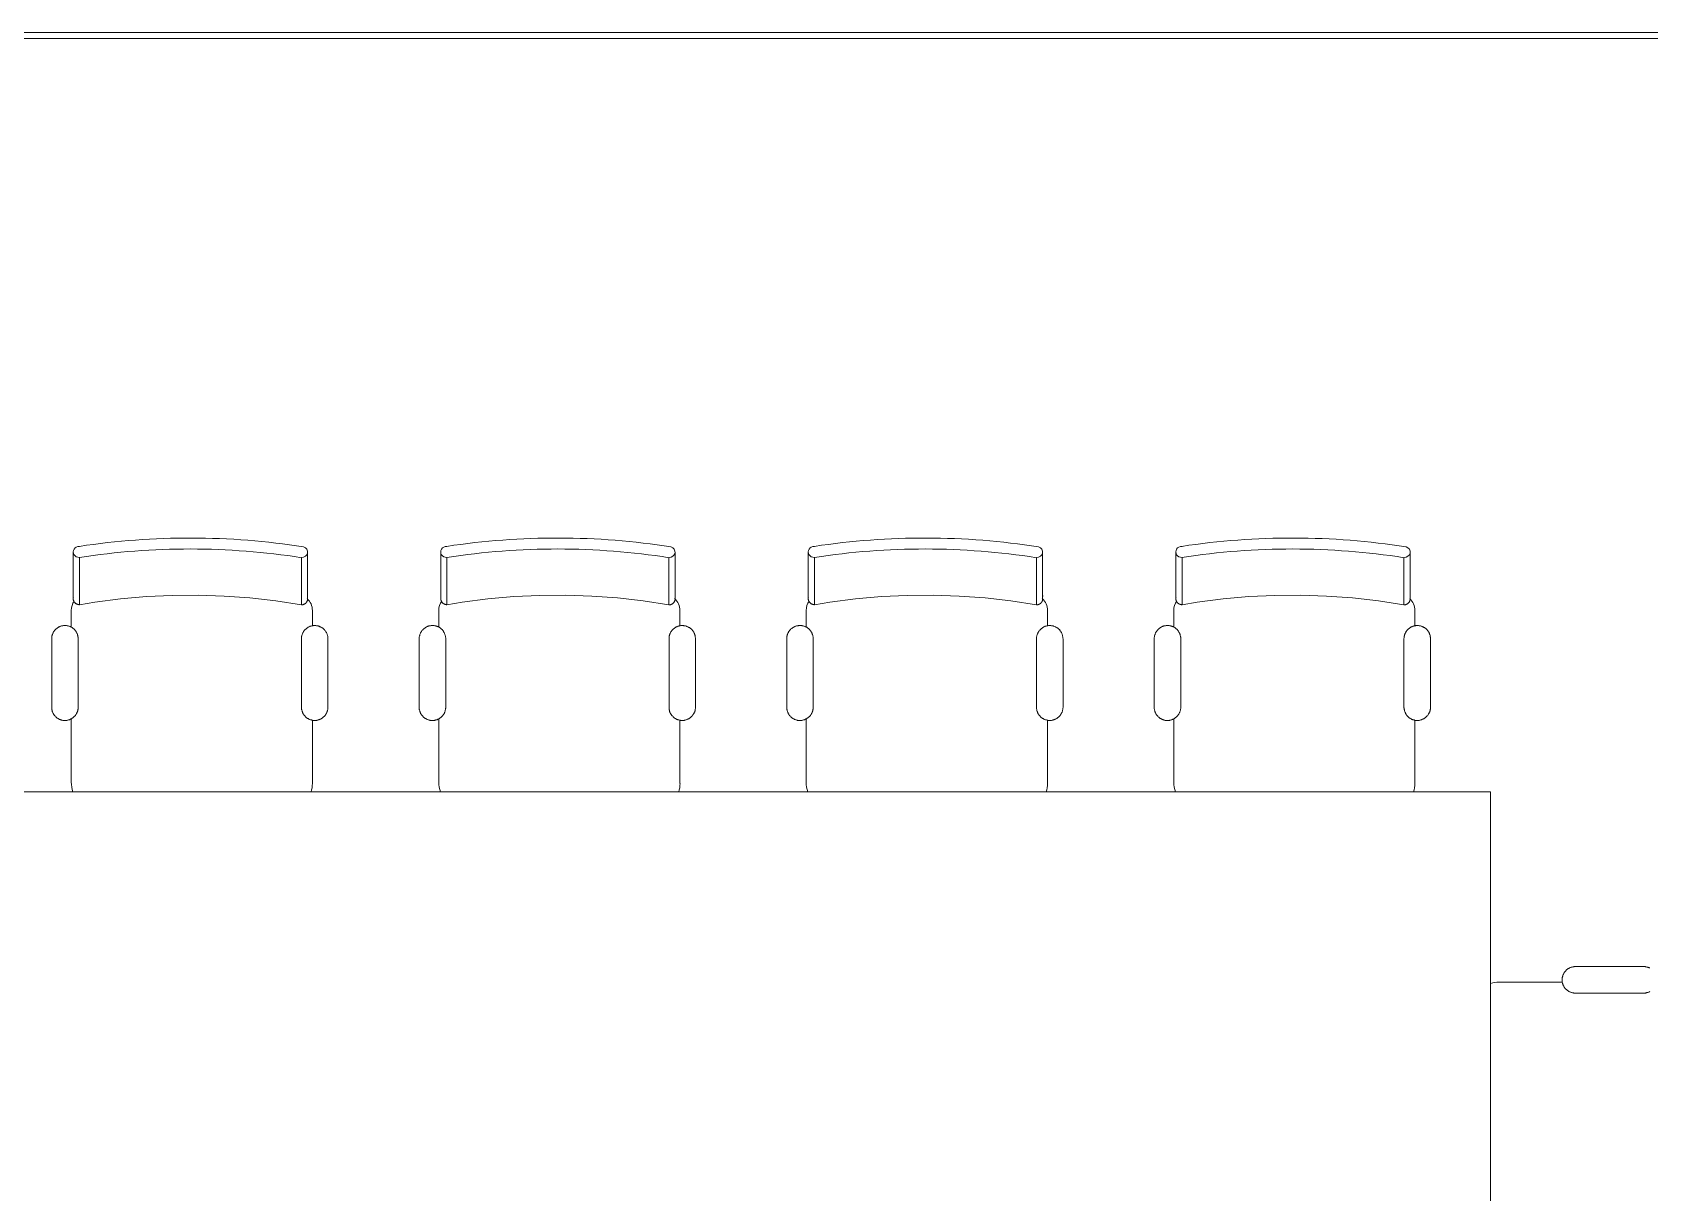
# Model space of a CAD drawing. Header units: inches. Extents: x 1 to 4333, y -575 to 1753.
# Drawn here: x 2158.6 to 2290.9, y 209.4 to 304.4 of the extents above; entities that cross this region are included whole.
import ezdxf

# ---------------------------------------------------------------- set-up
doc = ezdxf.new("R2010")
doc.units = ezdxf.units.IN
doc.header["$MEASUREMENT"] = 0
doc.layers.add('A-GLAZ-CURT', color=52, linetype='Continuous', lineweight=9)
doc.layers.add('I-FURN', color=30, linetype='Continuous', lineweight=9)

# ---------------------------------------------------------------- blocks, each defined once
blk = doc.blocks.new('Conf Table - Rect - Seats 16 - 18 x 4-6 - 3D - Typical-1555111-New Construction - Tel_Data_Elec Plan')
at = {"layer": 'I-FURN'}
for p, q in [((-108, 27), (-108, -27)), ((-108, -27), (-108, 27)), ((-114.93, -10.53), (-120.54, -10.53)), ((-113.87, -11.42), (-108.7, -11.42)), ((-120.54, -12.69), (-114.93, -12.69)), ((-108, -27), (108, -27)), ((108, -27), (-108, -27)), ((-101.81, -27.7), (-101.81, -32.87)), ((-71.73, -27.7), (-71.73, -32.87)), ((-41.64, -27.7), (-41.64, -32.87)), ((-11.56, -27.7), (-11.56, -32.87)), ((-82.07, -32.99), (-82.07, -27.81)), ((-51.98, -32.99), (-51.98, -27.81)), ((-21.9, -32.99), (-21.9, -27.81)), ((8.18, -32.99), (8.18, -27.81)), ((-103.08, -33.93), (-103.08, -39.54)), ((-100.91, -39.54), (-100.91, -33.93)), ((-82.63, -33.93), (-82.63, -39.54)), ((-80.47, -39.54), (-80.47, -33.93)), ((-73, -33.93), (-73, -39.54)), ((-70.83, -39.54), (-70.83, -33.93)), ((-52.55, -33.93), (-52.55, -39.54)), ((-50.38, -39.54), (-50.38, -33.93)), ((-42.91, -33.93), (-42.91, -39.54)), ((-40.75, -39.54), (-40.75, -33.93)), ((-22.47, -33.93), (-22.47, -39.54)), ((-20.3, -39.54), (-20.3, -33.93)), ((-12.83, -33.93), (-12.83, -39.54)), ((-10.67, -39.54), (-10.67, -33.93)), ((7.61, -33.93), (7.61, -39.54)), ((9.78, -39.54), (9.78, -33.93)), ((-101.81, -40.6), (-101.81, -41.86)), ((-82.07, -41.86), (-82.07, -40.49)), ((-71.73, -40.6), (-71.73, -41.86)), ((-51.98, -41.86), (-51.98, -40.49)), ((-41.64, -40.6), (-41.64, -41.86)), ((-21.9, -41.86), (-21.9, -40.49)), ((-11.56, -40.6), (-11.56, -41.86)), ((8.18, -41.86), (8.18, -40.49)), ((-100.91, -42.32), (-100.91, -46.18)), ((-82.74, -46.19), (-82.74, -42.33)), ((-70.83, -42.32), (-70.83, -46.18)), ((-52.65, -46.19), (-52.65, -42.33)), ((-40.74, -42.32), (-40.74, -46.18)), ((-22.57, -46.19), (-22.57, -42.33)), ((-10.66, -42.32), (-10.66, -46.18)), ((7.51, -46.19), (7.51, -42.33))]:
    blk.add_line(p, q, dxfattribs=at)
at = {"layer": 'I-FURN', "flags": 128}
for points in [[(-120.54, -10.53), (-120.58, -10.53), (-120.63, -10.53), (-120.67, -10.53), (-120.71, -10.54), (-120.76, -10.55), (-120.8, -10.56), (-120.84, -10.57), (-120.88, -10.58), (-120.92, -10.6), (-120.96, -10.61), (-121, -10.63), (-121.04, -10.65)], [(-121.02, -12.58), (-120.98, -12.6), (-120.94, -12.61), (-120.9, -12.63), (-120.86, -12.64), (-120.82, -12.65), (-120.78, -12.66), (-120.74, -12.67), (-120.69, -12.68), (-120.65, -12.69), (-120.61, -12.69), (-120.56, -12.69), (-120.54, -12.69)], [(-114.93, -12.69), (-114.89, -12.69), (-114.85, -12.69), (-114.8, -12.68), (-114.76, -12.68), (-114.72, -12.67), (-114.68, -12.66), (-114.63, -12.65), (-114.59, -12.64), (-114.55, -12.62), (-114.51, -12.61), (-114.47, -12.59), (-114.43, -12.57), (-114.4, -12.55), (-114.36, -12.53), (-114.32, -12.5), (-114.29, -12.48), (-114.25, -12.45), (-114.22, -12.42), (-114.19, -12.39), (-114.16, -12.36), (-114.13, -12.33), (-114.1, -12.3), (-114.07, -12.26), (-114.05, -12.23), (-114.02, -12.19), (-114, -12.16), (-113.98, -12.12), (-113.96, -12.08), (-113.94, -12.04), (-113.92, -12), (-113.91, -11.96), (-113.9, -11.92), (-113.89, -11.88), (-113.88, -11.84), (-113.87, -11.79), (-113.86, -11.75), (-113.86, -11.71), (-113.85, -11.66), (-113.85, -11.62), (-113.85, -11.58), (-113.85, -11.53), (-113.86, -11.49), (-113.86, -11.45), (-113.87, -11.41), (-113.88, -11.36), (-113.89, -11.32), (-113.9, -11.28), (-113.92, -11.24), (-113.93, -11.2), (-113.95, -11.16), (-113.97, -11.12), (-113.99, -11.08), (-114.01, -11.04), (-114.03, -11.01), (-114.06, -10.97), (-114.08, -10.94), (-114.11, -10.9), (-114.14, -10.87), (-114.17, -10.84), (-114.2, -10.81), (-114.23, -10.78), (-114.27, -10.76), (-114.3, -10.73), (-114.34, -10.7), (-114.38, -10.68), (-114.41, -10.66), (-114.45, -10.64), (-114.49, -10.62), (-114.53, -10.6), (-114.57, -10.59), (-114.61, -10.58), (-114.65, -10.56), (-114.7, -10.55), (-114.74, -10.54), (-114.78, -10.54), (-114.82, -10.53), (-114.87, -10.53), (-114.91, -10.53), (-114.93, -10.53)], [(-100.91, -33.93), (-100.91, -33.89), (-100.92, -33.85), (-100.92, -33.8), (-100.93, -33.76), (-100.94, -33.72), (-100.95, -33.68), (-100.96, -33.63), (-100.97, -33.59), (-100.98, -33.55), (-101, -33.51), (-101.02, -33.47), (-101.04, -33.43), (-101.06, -33.4), (-101.08, -33.36), (-101.1, -33.32), (-101.13, -33.29), (-101.15, -33.25), (-101.18, -33.22), (-101.21, -33.19), (-101.24, -33.16), (-101.27, -33.13), (-101.31, -33.1), (-101.34, -33.07), (-101.38, -33.05), (-101.41, -33.02), (-101.45, -33), (-101.49, -32.98), (-101.52, -32.96), (-101.56, -32.94), (-101.6, -32.92), (-101.64, -32.91), (-101.69, -32.9), (-101.73, -32.89), (-101.77, -32.88), (-101.81, -32.87), (-101.86, -32.86), (-101.9, -32.86), (-101.94, -32.85), (-101.98, -32.85), (-102.03, -32.85), (-102.07, -32.85), (-102.11, -32.86), (-102.16, -32.86), (-102.2, -32.87), (-102.24, -32.88), (-102.28, -32.89), (-102.33, -32.9), (-102.37, -32.92), (-102.41, -32.93), (-102.45, -32.95), (-102.49, -32.97), (-102.52, -32.99), (-102.56, -33.01), (-102.6, -33.03), (-102.63, -33.06), (-102.67, -33.08), (-102.7, -33.11), (-102.73, -33.14), (-102.76, -33.17), (-102.79, -33.2), (-102.82, -33.23), (-102.85, -33.27), (-102.88, -33.3), (-102.9, -33.34), (-102.92, -33.38), (-102.94, -33.41), (-102.96, -33.45), (-102.98, -33.49), (-103, -33.53), (-103.02, -33.57), (-103.03, -33.61), (-103.04, -33.65), (-103.05, -33.7), (-103.06, -33.74), (-103.07, -33.78), (-103.07, -33.82), (-103.08, -33.87), (-103.08, -33.91), (-103.08, -33.93)], [(-80.47, -33.93), (-80.47, -33.89), (-80.47, -33.85), (-80.47, -33.8), (-80.48, -33.76), (-80.49, -33.72), (-80.5, -33.68), (-80.51, -33.63), (-80.52, -33.59), (-80.54, -33.55), (-80.55, -33.51), (-80.57, -33.47), (-80.59, -33.43), (-80.61, -33.39), (-80.63, -33.36), (-80.66, -33.32), (-80.68, -33.29), (-80.71, -33.25), (-80.74, -33.22), (-80.76, -33.19), (-80.8, -33.16), (-80.83, -33.13), (-80.86, -33.1), (-80.89, -33.07), (-80.93, -33.05), (-80.96, -33.02), (-81, -33), (-81.04, -32.98), (-81.08, -32.96), (-81.12, -32.94), (-81.16, -32.92), (-81.2, -32.91), (-81.24, -32.89), (-81.28, -32.88), (-81.32, -32.87), (-81.37, -32.86), (-81.41, -32.86), (-81.45, -32.85), (-81.5, -32.85), (-81.54, -32.85), (-81.58, -32.85), (-81.63, -32.85), (-81.67, -32.86), (-81.71, -32.86), (-81.75, -32.87), (-81.8, -32.88), (-81.84, -32.89), (-81.88, -32.9), (-81.92, -32.91), (-81.96, -32.93), (-82, -32.95), (-82.04, -32.97), (-82.08, -32.99), (-82.12, -33.01), (-82.15, -33.03), (-82.19, -33.06), (-82.22, -33.08), (-82.26, -33.11), (-82.29, -33.14), (-82.32, -33.17), (-82.35, -33.2), (-82.38, -33.23), (-82.41, -33.27), (-82.43, -33.3), (-82.46, -33.34), (-82.48, -33.37), (-82.5, -33.41), (-82.52, -33.45), (-82.54, -33.49), (-82.56, -33.53), (-82.57, -33.57), (-82.59, -33.61), (-82.6, -33.65), (-82.61, -33.7), (-82.62, -33.74), (-82.62, -33.78), (-82.63, -33.82), (-82.63, -33.87), (-82.63, -33.91), (-82.63, -33.93)], [(-70.83, -33.93), (-70.83, -33.89), (-70.83, -33.85), (-70.84, -33.8), (-70.85, -33.76), (-70.85, -33.72), (-70.86, -33.68), (-70.87, -33.63), (-70.89, -33.59), (-70.9, -33.55), (-70.92, -33.51), (-70.93, -33.47), (-70.95, -33.43), (-70.97, -33.4), (-71, -33.36), (-71.02, -33.32), (-71.05, -33.29), (-71.07, -33.25), (-71.1, -33.22), (-71.13, -33.19), (-71.16, -33.16), (-71.19, -33.13), (-71.22, -33.1), (-71.26, -33.07), (-71.29, -33.05), (-71.33, -33.02), (-71.37, -33), (-71.4, -32.98), (-71.44, -32.96), (-71.48, -32.94), (-71.52, -32.92), (-71.56, -32.91), (-71.6, -32.9), (-71.64, -32.89), (-71.69, -32.88), (-71.73, -32.87), (-71.77, -32.86), (-71.82, -32.86), (-71.86, -32.85), (-71.9, -32.85), (-71.94, -32.85), (-71.99, -32.85), (-72.03, -32.86), (-72.07, -32.86), (-72.12, -32.87), (-72.16, -32.88), (-72.2, -32.89), (-72.24, -32.9), (-72.28, -32.92), (-72.32, -32.93), (-72.36, -32.95), (-72.4, -32.97), (-72.44, -32.99), (-72.48, -33.01), (-72.51, -33.03), (-72.55, -33.06), (-72.58, -33.08), (-72.62, -33.11), (-72.65, -33.14), (-72.68, -33.17), (-72.71, -33.2), (-72.74, -33.23), (-72.77, -33.27), (-72.79, -33.3), (-72.82, -33.34), (-72.84, -33.38), (-72.86, -33.41), (-72.88, -33.45), (-72.9, -33.49), (-72.92, -33.53), (-72.93, -33.57), (-72.95, -33.61), (-72.96, -33.65), (-72.97, -33.7), (-72.98, -33.74), (-72.98, -33.78), (-72.99, -33.82), (-72.99, -33.87), (-73, -33.91), (-73, -33.93)], [(-50.38, -33.93), (-50.38, -33.89), (-50.39, -33.85), (-50.39, -33.8), (-50.4, -33.76), (-50.41, -33.72), (-50.41, -33.68), (-50.43, -33.63), (-50.44, -33.59), (-50.45, -33.55), (-50.47, -33.51), (-50.49, -33.47), (-50.51, -33.43), (-50.53, -33.39), (-50.55, -33.36), (-50.57, -33.32), (-50.6, -33.29), (-50.62, -33.25), (-50.65, -33.22), (-50.68, -33.19), (-50.71, -33.16), (-50.74, -33.13), (-50.78, -33.1), (-50.81, -33.07), (-50.85, -33.05), (-50.88, -33.02), (-50.92, -33), (-50.96, -32.98), (-51, -32.96), (-51.03, -32.94), (-51.08, -32.92), (-51.12, -32.91), (-51.16, -32.89), (-51.2, -32.88), (-51.24, -32.87), (-51.28, -32.86), (-51.33, -32.86), (-51.37, -32.85), (-51.41, -32.85), (-51.46, -32.85), (-51.5, -32.85), (-51.54, -32.85), (-51.59, -32.86), (-51.63, -32.86), (-51.67, -32.87), (-51.71, -32.88), (-51.76, -32.89), (-51.8, -32.9), (-51.84, -32.91), (-51.88, -32.93), (-51.92, -32.95), (-51.96, -32.97), (-52, -32.99), (-52.03, -33.01), (-52.07, -33.03), (-52.11, -33.06), (-52.14, -33.08), (-52.17, -33.11), (-52.21, -33.14), (-52.24, -33.17), (-52.27, -33.2), (-52.3, -33.23), (-52.32, -33.27), (-52.35, -33.3), (-52.37, -33.34), (-52.4, -33.37), (-52.42, -33.41), (-52.44, -33.45), (-52.46, -33.49), (-52.47, -33.53), (-52.49, -33.57), (-52.5, -33.61), (-52.52, -33.65), (-52.53, -33.7), (-52.53, -33.74), (-52.54, -33.78), (-52.55, -33.82), (-52.55, -33.87), (-52.55, -33.91), (-52.55, -33.93)], [(-40.75, -33.93), (-40.75, -33.89), (-40.75, -33.85), (-40.76, -33.8), (-40.76, -33.76), (-40.77, -33.72), (-40.78, -33.68), (-40.79, -33.63), (-40.8, -33.59), (-40.82, -33.55), (-40.83, -33.51), (-40.85, -33.47), (-40.87, -33.43), (-40.89, -33.4), (-40.91, -33.36), (-40.94, -33.32), (-40.96, -33.29), (-40.99, -33.25), (-41.02, -33.22), (-41.05, -33.19), (-41.08, -33.16), (-41.11, -33.13), (-41.14, -33.1), (-41.18, -33.07), (-41.21, -33.05), (-41.25, -33.02), (-41.28, -33), (-41.32, -32.98), (-41.36, -32.96), (-41.4, -32.94), (-41.44, -32.92), (-41.48, -32.91), (-41.52, -32.9), (-41.56, -32.89), (-41.6, -32.88), (-41.65, -32.87), (-41.69, -32.86), (-41.73, -32.86), (-41.78, -32.85), (-41.82, -32.85), (-41.86, -32.85), (-41.91, -32.85), (-41.95, -32.86), (-41.99, -32.86), (-42.03, -32.87), (-42.08, -32.88), (-42.12, -32.89), (-42.16, -32.9), (-42.2, -32.92), (-42.24, -32.93), (-42.28, -32.95), (-42.32, -32.97), (-42.36, -32.99), (-42.4, -33.01), (-42.43, -33.03), (-42.47, -33.06), (-42.5, -33.08), (-42.54, -33.11), (-42.57, -33.14), (-42.6, -33.17), (-42.63, -33.2), (-42.66, -33.23), (-42.68, -33.27), (-42.71, -33.3), (-42.73, -33.34), (-42.76, -33.38), (-42.78, -33.41), (-42.8, -33.45), (-42.82, -33.49), (-42.83, -33.53), (-42.85, -33.57), (-42.86, -33.61), (-42.88, -33.65), (-42.89, -33.7), (-42.89, -33.74), (-42.9, -33.78), (-42.91, -33.82), (-42.91, -33.87), (-42.91, -33.91), (-42.91, -33.93)], [(-20.3, -33.93), (-20.3, -33.89), (-20.3, -33.85), (-20.31, -33.8), (-20.31, -33.76), (-20.32, -33.72), (-20.33, -33.68), (-20.34, -33.63), (-20.36, -33.59), (-20.37, -33.55), (-20.39, -33.51), (-20.4, -33.47), (-20.42, -33.43), (-20.44, -33.39), (-20.47, -33.36), (-20.49, -33.32), (-20.52, -33.29), (-20.54, -33.25), (-20.57, -33.22), (-20.6, -33.19), (-20.63, -33.16), (-20.66, -33.13), (-20.69, -33.1), (-20.73, -33.07), (-20.76, -33.05), (-20.8, -33.02), (-20.84, -33), (-20.87, -32.98), (-20.91, -32.96), (-20.95, -32.94), (-20.99, -32.92), (-21.03, -32.91), (-21.07, -32.89), (-21.12, -32.88), (-21.16, -32.87), (-21.2, -32.86), (-21.24, -32.86), (-21.29, -32.85), (-21.33, -32.85), (-21.37, -32.85), (-21.42, -32.85), (-21.46, -32.85), (-21.5, -32.86), (-21.55, -32.86), (-21.59, -32.87), (-21.63, -32.88), (-21.67, -32.89), (-21.71, -32.9), (-21.76, -32.91), (-21.8, -32.93), (-21.84, -32.95), (-21.88, -32.97), (-21.91, -32.99), (-21.95, -33.01), (-21.99, -33.03), (-22.02, -33.06), (-22.06, -33.08), (-22.09, -33.11), (-22.12, -33.14), (-22.15, -33.17), (-22.18, -33.2), (-22.21, -33.23), (-22.24, -33.27), (-22.27, -33.3), (-22.29, -33.34), (-22.31, -33.37), (-22.34, -33.41), (-22.36, -33.45), (-22.37, -33.49), (-22.39, -33.53), (-22.41, -33.57), (-22.42, -33.61), (-22.43, -33.65), (-22.44, -33.7), (-22.45, -33.74), (-22.46, -33.78), (-22.46, -33.82), (-22.47, -33.87), (-22.47, -33.91), (-22.47, -33.93)], [(-10.67, -33.93), (-10.67, -33.89), (-10.67, -33.85), (-10.67, -33.8), (-10.68, -33.76), (-10.69, -33.72), (-10.7, -33.68), (-10.71, -33.63), (-10.72, -33.59), (-10.74, -33.55), (-10.75, -33.51), (-10.77, -33.47), (-10.79, -33.43), (-10.81, -33.4), (-10.83, -33.36), (-10.85, -33.32), (-10.88, -33.29), (-10.91, -33.25), (-10.93, -33.22), (-10.96, -33.19), (-10.99, -33.16), (-11.03, -33.13), (-11.06, -33.1), (-11.09, -33.07), (-11.13, -33.05), (-11.16, -33.02), (-11.2, -33), (-11.24, -32.98), (-11.28, -32.96), (-11.32, -32.94), (-11.36, -32.92), (-11.4, -32.91), (-11.44, -32.9), (-11.48, -32.89), (-11.52, -32.88), (-11.56, -32.87), (-11.61, -32.86), (-11.65, -32.86), (-11.69, -32.85), (-11.74, -32.85), (-11.78, -32.85), (-11.82, -32.85), (-11.87, -32.86), (-11.91, -32.86), (-11.95, -32.87), (-11.99, -32.88), (-12.04, -32.89), (-12.08, -32.9), (-12.12, -32.92), (-12.16, -32.93), (-12.2, -32.95), (-12.24, -32.97), (-12.28, -32.99), (-12.31, -33.01), (-12.35, -33.03), (-12.38, -33.06), (-12.42, -33.08), (-12.45, -33.11), (-12.48, -33.14), (-12.52, -33.17), (-12.55, -33.2), (-12.57, -33.23), (-12.6, -33.27), (-12.63, -33.3), (-12.65, -33.34), (-12.68, -33.38), (-12.7, -33.41), (-12.72, -33.45), (-12.74, -33.49), (-12.75, -33.53), (-12.77, -33.57), (-12.78, -33.61), (-12.79, -33.65), (-12.8, -33.7), (-12.81, -33.74), (-12.82, -33.78), (-12.82, -33.82), (-12.83, -33.87), (-12.83, -33.91), (-12.83, -33.93)], [(9.78, -33.93), (9.78, -33.89), (9.78, -33.85), (9.77, -33.8), (9.77, -33.76), (9.76, -33.72), (9.75, -33.68), (9.74, -33.63), (9.73, -33.59), (9.71, -33.55), (9.7, -33.51), (9.68, -33.47), (9.66, -33.43), (9.64, -33.39), (9.62, -33.36), (9.59, -33.32), (9.57, -33.29), (9.54, -33.25), (9.51, -33.22), (9.48, -33.19), (9.45, -33.16), (9.42, -33.13), (9.39, -33.1), (9.35, -33.07), (9.32, -33.05), (9.28, -33.02), (9.25, -33), (9.21, -32.98), (9.17, -32.96), (9.13, -32.94), (9.09, -32.92), (9.05, -32.91), (9.01, -32.89), (8.97, -32.88), (8.92, -32.87), (8.88, -32.86), (8.84, -32.86), (8.8, -32.85), (8.75, -32.85), (8.71, -32.85), (8.67, -32.85), (8.62, -32.85), (8.58, -32.86), (8.54, -32.86), (8.49, -32.87), (8.45, -32.88), (8.41, -32.89), (8.37, -32.9), (8.33, -32.91), (8.29, -32.93), (8.25, -32.95), (8.21, -32.97), (8.17, -32.99), (8.13, -33.01), (8.1, -33.03), (8.06, -33.06), (8.03, -33.08), (7.99, -33.11), (7.96, -33.14), (7.93, -33.17), (7.9, -33.2), (7.87, -33.23), (7.84, -33.27), (7.82, -33.3), (7.79, -33.34), (7.77, -33.37), (7.75, -33.41), (7.73, -33.45), (7.71, -33.49), (7.69, -33.53), (7.68, -33.57), (7.66, -33.61), (7.65, -33.65), (7.64, -33.7), (7.63, -33.74), (7.62, -33.78), (7.62, -33.82), (7.62, -33.87), (7.61, -33.91), (7.61, -33.93)], [(-103.08, -39.54), (-103.08, -39.58), (-103.07, -39.63), (-103.07, -39.67), (-103.06, -39.71), (-103.06, -39.76), (-103.05, -39.8), (-103.04, -39.84), (-103.02, -39.88), (-103.01, -39.92), (-102.99, -39.96), (-102.98, -40), (-102.96, -40.04), (-102.94, -40.08), (-102.91, -40.12), (-102.89, -40.15), (-102.86, -40.19), (-102.84, -40.22), (-102.81, -40.26), (-102.78, -40.29), (-102.75, -40.32), (-102.72, -40.35), (-102.69, -40.38), (-102.65, -40.4), (-102.62, -40.43), (-102.58, -40.45), (-102.54, -40.47), (-102.51, -40.5), (-102.47, -40.52), (-102.43, -40.53), (-102.39, -40.55), (-102.35, -40.57), (-102.31, -40.58), (-102.26, -40.59), (-102.22, -40.6), (-102.18, -40.61), (-102.14, -40.61), (-102.09, -40.62), (-102.05, -40.62), (-102.01, -40.62), (-101.96, -40.62), (-101.92, -40.62), (-101.88, -40.62), (-101.84, -40.61), (-101.79, -40.6), (-101.75, -40.6), (-101.71, -40.58), (-101.67, -40.57), (-101.63, -40.56), (-101.59, -40.54), (-101.55, -40.53), (-101.51, -40.51), (-101.47, -40.49), (-101.43, -40.46), (-101.39, -40.44), (-101.36, -40.42), (-101.32, -40.39), (-101.29, -40.36), (-101.26, -40.33), (-101.23, -40.3), (-101.2, -40.27), (-101.17, -40.24), (-101.14, -40.21), (-101.12, -40.17), (-101.09, -40.14), (-101.07, -40.1), (-101.05, -40.06), (-101.03, -40.02), (-101.01, -39.98), (-100.99, -39.94), (-100.98, -39.9), (-100.96, -39.86), (-100.95, -39.82), (-100.94, -39.78), (-100.93, -39.74), (-100.92, -39.69), (-100.92, -39.65), (-100.92, -39.61), (-100.91, -39.56), (-100.91, -39.54)], [(-82.63, -39.54), (-82.63, -39.58), (-82.63, -39.63), (-82.63, -39.67), (-82.62, -39.71), (-82.61, -39.76), (-82.6, -39.8), (-82.59, -39.84), (-82.58, -39.88), (-82.57, -39.92), (-82.55, -39.96), (-82.53, -40), (-82.51, -40.04), (-82.49, -40.08), (-82.47, -40.12), (-82.45, -40.15), (-82.42, -40.19), (-82.39, -40.22), (-82.37, -40.26), (-82.34, -40.29), (-82.31, -40.32), (-82.27, -40.35), (-82.24, -40.38), (-82.21, -40.4), (-82.17, -40.43), (-82.14, -40.45), (-82.1, -40.48), (-82.06, -40.5), (-82.02, -40.52), (-81.98, -40.54), (-81.94, -40.55), (-81.9, -40.57), (-81.86, -40.58), (-81.82, -40.59), (-81.78, -40.6), (-81.73, -40.61), (-81.69, -40.62), (-81.65, -40.62), (-81.61, -40.62), (-81.56, -40.63), (-81.52, -40.63), (-81.48, -40.62), (-81.43, -40.62), (-81.39, -40.61), (-81.35, -40.61), (-81.3, -40.6), (-81.26, -40.59), (-81.22, -40.57), (-81.18, -40.56), (-81.14, -40.54), (-81.1, -40.53), (-81.06, -40.51), (-81.02, -40.49), (-80.98, -40.47), (-80.95, -40.44), (-80.91, -40.42), (-80.88, -40.39), (-80.84, -40.36), (-80.81, -40.34), (-80.78, -40.31), (-80.75, -40.27), (-80.72, -40.24), (-80.7, -40.21), (-80.67, -40.17), (-80.64, -40.14), (-80.62, -40.1), (-80.6, -40.06), (-80.58, -40.02), (-80.56, -39.99), (-80.54, -39.95), (-80.53, -39.9), (-80.52, -39.86), (-80.5, -39.82), (-80.49, -39.78), (-80.48, -39.74), (-80.48, -39.69), (-80.47, -39.65), (-80.47, -39.61), (-80.47, -39.56), (-80.47, -39.54)], [(-73, -39.54), (-72.99, -39.58), (-72.99, -39.63), (-72.99, -39.67), (-72.98, -39.71), (-72.97, -39.76), (-72.96, -39.8), (-72.95, -39.84), (-72.94, -39.88), (-72.93, -39.92), (-72.91, -39.96), (-72.89, -40), (-72.87, -40.04), (-72.85, -40.08), (-72.83, -40.12), (-72.81, -40.15), (-72.78, -40.19), (-72.75, -40.22), (-72.73, -40.26), (-72.7, -40.29), (-72.67, -40.32), (-72.64, -40.35), (-72.6, -40.38), (-72.57, -40.4), (-72.53, -40.43), (-72.5, -40.45), (-72.46, -40.47), (-72.42, -40.5), (-72.38, -40.52), (-72.35, -40.53), (-72.31, -40.55), (-72.26, -40.57), (-72.22, -40.58), (-72.18, -40.59), (-72.14, -40.6), (-72.1, -40.61), (-72.05, -40.61), (-72.01, -40.62), (-71.97, -40.62), (-71.93, -40.62), (-71.88, -40.62), (-71.84, -40.62), (-71.8, -40.62), (-71.75, -40.61), (-71.71, -40.6), (-71.67, -40.6), (-71.63, -40.58), (-71.58, -40.57), (-71.54, -40.56), (-71.5, -40.54), (-71.46, -40.53), (-71.42, -40.51), (-71.39, -40.49), (-71.35, -40.46), (-71.31, -40.44), (-71.28, -40.42), (-71.24, -40.39), (-71.21, -40.36), (-71.18, -40.33), (-71.15, -40.3), (-71.12, -40.27), (-71.09, -40.24), (-71.06, -40.21), (-71.03, -40.17), (-71.01, -40.14), (-70.99, -40.1), (-70.96, -40.06), (-70.94, -40.02), (-70.93, -39.98), (-70.91, -39.94), (-70.89, -39.9), (-70.88, -39.86), (-70.87, -39.82), (-70.86, -39.78), (-70.85, -39.74), (-70.84, -39.69), (-70.84, -39.65), (-70.83, -39.61), (-70.83, -39.56), (-70.83, -39.54)], [(-52.55, -39.54), (-52.55, -39.58), (-52.55, -39.63), (-52.54, -39.67), (-52.54, -39.71), (-52.53, -39.76), (-52.52, -39.8), (-52.51, -39.84), (-52.5, -39.88), (-52.48, -39.92), (-52.47, -39.96), (-52.45, -40), (-52.43, -40.04), (-52.41, -40.08), (-52.39, -40.12), (-52.36, -40.15), (-52.34, -40.19), (-52.31, -40.22), (-52.28, -40.26), (-52.25, -40.29), (-52.22, -40.32), (-52.19, -40.35), (-52.16, -40.38), (-52.12, -40.4), (-52.09, -40.43), (-52.05, -40.45), (-52.02, -40.48), (-51.98, -40.5), (-51.94, -40.52), (-51.9, -40.54), (-51.86, -40.55), (-51.82, -40.57), (-51.78, -40.58), (-51.74, -40.59), (-51.69, -40.6), (-51.65, -40.61), (-51.61, -40.62), (-51.57, -40.62), (-51.52, -40.62), (-51.48, -40.63), (-51.44, -40.63), (-51.39, -40.62), (-51.35, -40.62), (-51.31, -40.61), (-51.26, -40.61), (-51.22, -40.6), (-51.18, -40.59), (-51.14, -40.57), (-51.1, -40.56), (-51.06, -40.54), (-51.02, -40.53), (-50.98, -40.51), (-50.94, -40.49), (-50.9, -40.47), (-50.87, -40.44), (-50.83, -40.42), (-50.8, -40.39), (-50.76, -40.36), (-50.73, -40.34), (-50.7, -40.31), (-50.67, -40.27), (-50.64, -40.24), (-50.61, -40.21), (-50.59, -40.17), (-50.56, -40.14), (-50.54, -40.1), (-50.52, -40.06), (-50.5, -40.02), (-50.48, -39.99), (-50.46, -39.95), (-50.45, -39.9), (-50.43, -39.86), (-50.42, -39.82), (-50.41, -39.78), (-50.4, -39.74), (-50.39, -39.69), (-50.39, -39.65), (-50.39, -39.61), (-50.38, -39.56), (-50.38, -39.54)], [(-42.91, -39.54), (-42.91, -39.58), (-42.91, -39.63), (-42.9, -39.67), (-42.9, -39.71), (-42.89, -39.76), (-42.88, -39.8), (-42.87, -39.84), (-42.86, -39.88), (-42.84, -39.92), (-42.83, -39.96), (-42.81, -40), (-42.79, -40.04), (-42.77, -40.08), (-42.75, -40.12), (-42.72, -40.15), (-42.7, -40.19), (-42.67, -40.22), (-42.64, -40.26), (-42.61, -40.29), (-42.58, -40.32), (-42.55, -40.35), (-42.52, -40.38), (-42.49, -40.4), (-42.45, -40.43), (-42.42, -40.45), (-42.38, -40.47), (-42.34, -40.5), (-42.3, -40.52), (-42.26, -40.53), (-42.22, -40.55), (-42.18, -40.57), (-42.14, -40.58), (-42.1, -40.59), (-42.06, -40.6), (-42.01, -40.61), (-41.97, -40.61), (-41.93, -40.62), (-41.89, -40.62), (-41.84, -40.62), (-41.8, -40.62), (-41.76, -40.62), (-41.71, -40.62), (-41.67, -40.61), (-41.63, -40.6), (-41.58, -40.6), (-41.54, -40.58), (-41.5, -40.57), (-41.46, -40.56), (-41.42, -40.54), (-41.38, -40.53), (-41.34, -40.51), (-41.3, -40.49), (-41.27, -40.46), (-41.23, -40.44), (-41.19, -40.42), (-41.16, -40.39), (-41.13, -40.36), (-41.09, -40.33), (-41.06, -40.3), (-41.03, -40.27), (-41, -40.24), (-40.98, -40.21), (-40.95, -40.17), (-40.93, -40.14), (-40.9, -40.1), (-40.88, -40.06), (-40.86, -40.02), (-40.84, -39.98), (-40.83, -39.94), (-40.81, -39.9), (-40.8, -39.86), (-40.79, -39.82), (-40.77, -39.78), (-40.77, -39.74), (-40.76, -39.69), (-40.75, -39.65), (-40.75, -39.61), (-40.75, -39.56), (-40.75, -39.54)], [(-22.47, -39.54), (-22.47, -39.58), (-22.47, -39.63), (-22.46, -39.67), (-22.46, -39.71), (-22.45, -39.76), (-22.44, -39.8), (-22.43, -39.84), (-22.41, -39.88), (-22.4, -39.92), (-22.38, -39.96), (-22.37, -40), (-22.35, -40.04), (-22.33, -40.08), (-22.3, -40.12), (-22.28, -40.15), (-22.25, -40.19), (-22.23, -40.22), (-22.2, -40.26), (-22.17, -40.29), (-22.14, -40.32), (-22.11, -40.35), (-22.08, -40.38), (-22.04, -40.4), (-22.01, -40.43), (-21.97, -40.45), (-21.93, -40.48), (-21.9, -40.5), (-21.86, -40.52), (-21.82, -40.54), (-21.78, -40.55), (-21.74, -40.57), (-21.7, -40.58), (-21.65, -40.59), (-21.61, -40.6), (-21.57, -40.61), (-21.53, -40.62), (-21.48, -40.62), (-21.44, -40.62), (-21.4, -40.63), (-21.35, -40.63), (-21.31, -40.62), (-21.27, -40.62), (-21.22, -40.61), (-21.18, -40.61), (-21.14, -40.6), (-21.1, -40.59), (-21.06, -40.57), (-21.01, -40.56), (-20.97, -40.54), (-20.93, -40.53), (-20.89, -40.51), (-20.86, -40.49), (-20.82, -40.47), (-20.78, -40.44), (-20.75, -40.42), (-20.71, -40.39), (-20.68, -40.36), (-20.65, -40.34), (-20.62, -40.31), (-20.59, -40.27), (-20.56, -40.24), (-20.53, -40.21), (-20.5, -40.17), (-20.48, -40.14), (-20.46, -40.1), (-20.43, -40.06), (-20.41, -40.02), (-20.4, -39.99), (-20.38, -39.95), (-20.36, -39.9), (-20.35, -39.86), (-20.34, -39.82), (-20.33, -39.78), (-20.32, -39.74), (-20.31, -39.69), (-20.31, -39.65), (-20.3, -39.61), (-20.3, -39.56), (-20.3, -39.54)], [(-12.83, -39.54), (-12.83, -39.58), (-12.83, -39.63), (-12.82, -39.67), (-12.82, -39.71), (-12.81, -39.76), (-12.8, -39.8), (-12.79, -39.84), (-12.77, -39.88), (-12.76, -39.92), (-12.74, -39.96), (-12.73, -40), (-12.71, -40.04), (-12.69, -40.08), (-12.66, -40.12), (-12.64, -40.15), (-12.62, -40.19), (-12.59, -40.22), (-12.56, -40.26), (-12.53, -40.29), (-12.5, -40.32), (-12.47, -40.35), (-12.44, -40.38), (-12.4, -40.4), (-12.37, -40.43), (-12.33, -40.45), (-12.3, -40.47), (-12.26, -40.5), (-12.22, -40.52), (-12.18, -40.53), (-12.14, -40.55), (-12.1, -40.57), (-12.06, -40.58), (-12.02, -40.59), (-11.97, -40.6), (-11.93, -40.61), (-11.89, -40.61), (-11.85, -40.62), (-11.8, -40.62), (-11.76, -40.62), (-11.72, -40.62), (-11.67, -40.62), (-11.63, -40.62), (-11.59, -40.61), (-11.54, -40.6), (-11.5, -40.6), (-11.46, -40.58), (-11.42, -40.57), (-11.38, -40.56), (-11.34, -40.54), (-11.3, -40.53), (-11.26, -40.51), (-11.22, -40.49), (-11.18, -40.46), (-11.15, -40.44), (-11.11, -40.42), (-11.08, -40.39), (-11.04, -40.36), (-11.01, -40.33), (-10.98, -40.3), (-10.95, -40.27), (-10.92, -40.24), (-10.89, -40.21), (-10.87, -40.17), (-10.84, -40.14), (-10.82, -40.1), (-10.8, -40.06), (-10.78, -40.02), (-10.76, -39.98), (-10.74, -39.94), (-10.73, -39.9), (-10.71, -39.86), (-10.7, -39.82), (-10.69, -39.78), (-10.68, -39.74), (-10.68, -39.69), (-10.67, -39.65), (-10.67, -39.61), (-10.67, -39.56), (-10.67, -39.54)], [(7.61, -39.54), (7.61, -39.58), (7.62, -39.63), (7.62, -39.67), (7.63, -39.71), (7.64, -39.76), (7.64, -39.8), (7.66, -39.84), (7.67, -39.88), (7.68, -39.92), (7.7, -39.96), (7.72, -40), (7.74, -40.04), (7.76, -40.08), (7.78, -40.12), (7.8, -40.15), (7.83, -40.19), (7.85, -40.22), (7.88, -40.26), (7.91, -40.29), (7.94, -40.32), (7.97, -40.35), (8.01, -40.38), (8.04, -40.4), (8.08, -40.43), (8.11, -40.45), (8.15, -40.48), (8.19, -40.5), (8.23, -40.52), (8.26, -40.54), (8.3, -40.55), (8.35, -40.57), (8.39, -40.58), (8.43, -40.59), (8.47, -40.6), (8.51, -40.61), (8.56, -40.62), (8.6, -40.62), (8.64, -40.62), (8.69, -40.63), (8.73, -40.63), (8.77, -40.62), (8.82, -40.62), (8.86, -40.61), (8.9, -40.61), (8.94, -40.6), (8.99, -40.59), (9.03, -40.57)], [(9.03, -40.57), (9.07, -40.56), (9.11, -40.54), (9.15, -40.53), (9.19, -40.51), (9.23, -40.49), (9.26, -40.47), (9.3, -40.44), (9.34, -40.42), (9.37, -40.39), (9.4, -40.36), (9.44, -40.34), (9.47, -40.31), (9.5, -40.27), (9.53, -40.24), (9.55, -40.21), (9.58, -40.17), (9.6, -40.14), (9.63, -40.1), (9.65, -40.06), (9.67, -40.02), (9.69, -39.99), (9.7, -39.95), (9.72, -39.9), (9.73, -39.86), (9.74, -39.82), (9.76, -39.78), (9.76, -39.74), (9.77, -39.69), (9.78, -39.65), (9.78, -39.61), (9.78, -39.56), (9.78, -39.54)], [(-101.42, -42.82), (-101.42, -42.8), (-101.41, -42.78), (-101.41, -42.76), (-101.41, -42.74), (-101.41, -42.72), (-101.4, -42.7), (-101.4, -42.68), (-101.39, -42.66), (-101.38, -42.64), (-101.38, -42.62), (-101.37, -42.61), (-101.36, -42.59), (-101.35, -42.57), (-101.34, -42.55), (-101.33, -42.54), (-101.32, -42.52), (-101.3, -42.5), (-101.29, -42.49), (-101.28, -42.47), (-101.26, -42.46), (-101.25, -42.44), (-101.23, -42.43), (-101.22, -42.42), (-101.2, -42.41), (-101.18, -42.4), (-101.16, -42.38), (-101.15, -42.37), (-101.13, -42.37), (-101.11, -42.36), (-101.09, -42.35), (-101.07, -42.34), (-101.05, -42.34), (-101.03, -42.33), (-101.01, -42.33), (-100.99, -42.32), (-100.97, -42.32), (-100.95, -42.32), (-100.93, -42.32), (-100.91, -42.31), (-100.91, -42.31)], [(-100.91, -42.31), (-98.81, -42.64), (-96.7, -42.88), (-94.58, -43.03), (-92.46, -43.1), (-90.34, -43.09), (-88.21, -42.99), (-86.1, -42.8), (-83.99, -42.53), (-82.74, -42.33)], [(-82.74, -42.33), (-82.72, -42.33), (-82.7, -42.33), (-82.68, -42.34), (-82.66, -42.34), (-82.64, -42.34), (-82.62, -42.35), (-82.6, -42.35), (-82.58, -42.36), (-82.56, -42.36), (-82.54, -42.37), (-82.52, -42.38), (-82.5, -42.39), (-82.49, -42.4), (-82.47, -42.41), (-82.45, -42.42), (-82.43, -42.43), (-82.42, -42.44), (-82.4, -42.46), (-82.39, -42.47), (-82.37, -42.49), (-82.36, -42.5), (-82.35, -42.52), (-82.33, -42.53), (-82.32, -42.55), (-82.31, -42.56), (-82.3, -42.58), (-82.29, -42.6), (-82.28, -42.62), (-82.27, -42.64), (-82.26, -42.66), (-82.26, -42.67), (-82.25, -42.69), (-82.25, -42.71), (-82.24, -42.73), (-82.24, -42.75), (-82.23, -42.77), (-82.23, -42.79), (-82.23, -42.81), (-82.23, -42.83), (-82.23, -42.84)], [(-71.33, -42.82), (-71.33, -42.8), (-71.33, -42.78), (-71.33, -42.76), (-71.33, -42.74), (-71.32, -42.72), (-71.32, -42.7), (-71.31, -42.68), (-71.31, -42.66), (-71.3, -42.64), (-71.29, -42.62), (-71.28, -42.61), (-71.28, -42.59), (-71.27, -42.57), (-71.26, -42.55), (-71.24, -42.54), (-71.23, -42.52), (-71.22, -42.5), (-71.21, -42.49), (-71.19, -42.47), (-71.18, -42.46), (-71.16, -42.44), (-71.15, -42.43), (-71.13, -42.42), (-71.12, -42.41), (-71.1, -42.4), (-71.08, -42.38), (-71.06, -42.37), (-71.05, -42.37), (-71.03, -42.36), (-71.01, -42.35), (-70.99, -42.34), (-70.97, -42.34), (-70.95, -42.33), (-70.93, -42.33), (-70.91, -42.32), (-70.89, -42.32), (-70.87, -42.32), (-70.85, -42.32), (-70.83, -42.31), (-70.83, -42.31)], [(-70.83, -42.31), (-68.73, -42.64), (-66.62, -42.88), (-64.5, -43.03), (-62.38, -43.1), (-60.25, -43.09), (-58.13, -42.99), (-56.02, -42.8), (-53.91, -42.53), (-52.65, -42.33)], [(-52.65, -42.33), (-52.63, -42.33), (-52.61, -42.33), (-52.59, -42.34), (-52.57, -42.34), (-52.55, -42.34), (-52.53, -42.35), (-52.51, -42.35), (-52.5, -42.36), (-52.48, -42.36), (-52.46, -42.37), (-52.44, -42.38), (-52.42, -42.39), (-52.4, -42.4), (-52.39, -42.41), (-52.37, -42.42), (-52.35, -42.43), (-52.34, -42.44), (-52.32, -42.46), (-52.31, -42.47), (-52.29, -42.49), (-52.28, -42.5), (-52.26, -42.52), (-52.25, -42.53), (-52.24, -42.55), (-52.23, -42.56), (-52.22, -42.58), (-52.21, -42.6), (-52.2, -42.62), (-52.19, -42.64), (-52.18, -42.66), (-52.18, -42.67), (-52.17, -42.69), (-52.16, -42.71), (-52.16, -42.73), (-52.15, -42.75), (-52.15, -42.77), (-52.15, -42.79), (-52.15, -42.81), (-52.15, -42.83), (-52.15, -42.84)], [(-41.25, -42.82), (-41.25, -42.8), (-41.25, -42.78), (-41.25, -42.76), (-41.24, -42.74), (-41.24, -42.72), (-41.24, -42.7), (-41.23, -42.68), (-41.22, -42.66), (-41.22, -42.64), (-41.21, -42.62), (-41.2, -42.61), (-41.19, -42.59), (-41.18, -42.57), (-41.17, -42.55), (-41.16, -42.54), (-41.15, -42.52), (-41.14, -42.5), (-41.12, -42.49), (-41.11, -42.47), (-41.1, -42.46), (-41.08, -42.44), (-41.07, -42.43), (-41.05, -42.42), (-41.03, -42.41), (-41.02, -42.4), (-41, -42.38), (-40.98, -42.37), (-40.96, -42.37), (-40.95, -42.36), (-40.93, -42.35), (-40.91, -42.34), (-40.89, -42.34), (-40.87, -42.33), (-40.85, -42.33), (-40.83, -42.32), (-40.81, -42.32), (-40.79, -42.32), (-40.77, -42.32), (-40.75, -42.31), (-40.74, -42.31)], [(-40.74, -42.31), (-38.64, -42.64), (-36.53, -42.88), (-34.42, -43.03), (-32.29, -43.1), (-30.17, -43.09), (-28.05, -42.99), (-25.93, -42.8), (-23.83, -42.53), (-22.57, -42.33)], [(-22.57, -42.33), (-22.55, -42.33), (-22.53, -42.33), (-22.51, -42.34), (-22.49, -42.34), (-22.47, -42.34), (-22.45, -42.35), (-22.43, -42.35), (-22.41, -42.36), (-22.39, -42.36), (-22.37, -42.37), (-22.36, -42.38), (-22.34, -42.39), (-22.32, -42.4), (-22.3, -42.41), (-22.29, -42.42), (-22.27, -42.43), (-22.25, -42.44), (-22.24, -42.46), (-22.22, -42.47), (-22.21, -42.49), (-22.19, -42.5), (-22.18, -42.52), (-22.17, -42.53), (-22.16, -42.55), (-22.15, -42.56), (-22.13, -42.58), (-22.12, -42.6), (-22.12, -42.62), (-22.11, -42.64), (-22.1, -42.66), (-22.09, -42.67), (-22.09, -42.69), (-22.08, -42.71), (-22.08, -42.73), (-22.07, -42.75), (-22.07, -42.77), (-22.07, -42.79), (-22.07, -42.81), (-22.06, -42.83), (-22.06, -42.84)], [(-11.17, -42.82), (-11.17, -42.8), (-11.17, -42.78), (-11.16, -42.76), (-11.16, -42.74), (-11.16, -42.72), (-11.15, -42.7), (-11.15, -42.68), (-11.14, -42.66), (-11.13, -42.64), (-11.13, -42.62), (-11.12, -42.61), (-11.11, -42.59), (-11.1, -42.57), (-11.09, -42.55), (-11.08, -42.54), (-11.07, -42.52), (-11.05, -42.5), (-11.04, -42.49), (-11.03, -42.47), (-11.01, -42.46), (-11, -42.44), (-10.98, -42.43), (-10.97, -42.42), (-10.95, -42.41), (-10.93, -42.4), (-10.92, -42.38), (-10.9, -42.37), (-10.88, -42.37), (-10.86, -42.36), (-10.84, -42.35), (-10.82, -42.34), (-10.81, -42.34), (-10.79, -42.33), (-10.77, -42.33), (-10.75, -42.32), (-10.73, -42.32), (-10.71, -42.32), (-10.69, -42.32), (-10.67, -42.31), (-10.66, -42.31)], [(-10.66, -42.31), (-8.56, -42.64), (-6.45, -42.88), (-4.33, -43.03), (-2.21, -43.1), (-0.09, -43.09), (2.03, -42.99), (4.15, -42.8), (6.26, -42.53), (7.51, -42.33)], [(7.51, -42.33), (7.53, -42.33), (7.55, -42.33), (7.57, -42.34), (7.59, -42.34), (7.61, -42.34), (7.63, -42.35), (7.65, -42.35), (7.67, -42.36), (7.69, -42.36), (7.71, -42.37), (7.73, -42.38), (7.74, -42.39), (7.76, -42.4), (7.78, -42.41), (7.8, -42.42), (7.81, -42.43), (7.83, -42.44), (7.85, -42.46), (7.86, -42.47), (7.87, -42.49), (7.89, -42.5), (7.9, -42.52), (7.91, -42.53), (7.93, -42.55), (7.94, -42.56), (7.95, -42.58), (7.96, -42.6), (7.97, -42.62), (7.98, -42.64), (7.98, -42.66), (7.99, -42.67), (8, -42.69), (8, -42.71), (8.01, -42.73), (8.01, -42.75), (8.01, -42.77), (8.02, -42.79), (8.02, -42.81), (8.02, -42.83), (8.02, -42.84)], [(-101.42, -43.02), (-101.42, -42.9), (-101.42, -42.83), (-101.42, -42.82)], [(-101.42, -42.82), (-101.42, -42.85), (-101.42, -42.94), (-101.42, -43.09), (-101.42, -43.31), (-101.42, -43.58), (-101.42, -43.91), (-101.42, -44.3), (-101.42, -44.75), (-101.42, -45.25), (-101.42, -45.82), (-101.42, -46.43), (-101.42, -46.64)], [(-82.23, -46.65), (-82.23, -46.02), (-82.23, -45.44), (-82.23, -44.91), (-82.23, -44.45), (-82.23, -44.04), (-82.23, -43.69), (-82.23, -43.4), (-82.23, -43.17), (-82.23, -43), (-82.23, -42.89), (-82.23, -42.84), (-82.23, -42.84)], [(-82.23, -42.84), (-82.23, -42.87), (-82.23, -42.96), (-82.23, -43.04)], [(-71.33, -43.02), (-71.33, -42.9), (-71.33, -42.83), (-71.33, -42.82)], [(-71.33, -42.82), (-71.33, -42.85), (-71.33, -42.94), (-71.33, -43.09), (-71.33, -43.31), (-71.33, -43.58), (-71.33, -43.91), (-71.33, -44.3), (-71.33, -44.75), (-71.33, -45.25), (-71.33, -45.82), (-71.33, -46.43), (-71.33, -46.64)], [(-52.15, -46.65), (-52.15, -46.02), (-52.15, -45.44), (-52.15, -44.91), (-52.15, -44.45), (-52.15, -44.04), (-52.15, -43.69), (-52.15, -43.4), (-52.15, -43.17), (-52.15, -43), (-52.15, -42.89), (-52.15, -42.84), (-52.15, -42.84)], [(-52.15, -42.84), (-52.15, -42.87), (-52.15, -42.96), (-52.15, -43.04)], [(-41.25, -43.02), (-41.25, -42.9), (-41.25, -42.83), (-41.25, -42.82)], [(-41.25, -42.82), (-41.25, -42.85), (-41.25, -42.94), (-41.25, -43.09), (-41.25, -43.31), (-41.25, -43.58), (-41.25, -43.91), (-41.25, -44.3), (-41.25, -44.75), (-41.25, -45.25), (-41.25, -45.82), (-41.25, -46.43), (-41.25, -46.64)], [(-22.06, -46.65), (-22.06, -46.02), (-22.06, -45.44), (-22.06, -44.91), (-22.06, -44.45), (-22.06, -44.04), (-22.06, -43.69), (-22.06, -43.4), (-22.06, -43.17), (-22.06, -43), (-22.06, -42.89), (-22.06, -42.84), (-22.06, -42.84)], [(-22.06, -42.84), (-22.06, -42.87), (-22.06, -42.96), (-22.06, -43.04)], [(-11.17, -43.02), (-11.17, -42.9), (-11.17, -42.83), (-11.17, -42.82)], [(-11.17, -42.82), (-11.17, -42.85), (-11.17, -42.94), (-11.17, -43.09), (-11.17, -43.31), (-11.17, -43.58), (-11.17, -43.91), (-11.17, -44.3), (-11.17, -44.75), (-11.17, -45.25), (-11.17, -45.82), (-11.17, -46.43), (-11.17, -46.64)], [(8.02, -46.65), (8.02, -46.02), (8.02, -45.44), (8.02, -44.91), (8.02, -44.45), (8.02, -44.04), (8.02, -43.69), (8.02, -43.4), (8.02, -43.17), (8.02, -43), (8.02, -42.89), (8.02, -42.84), (8.02, -42.84)], [(8.02, -42.84), (8.02, -42.87), (8.02, -42.96), (8.02, -43.04)]]:
    blk.add_lwpolyline(points, dxfattribs=at)
at = {"layer": 'I-FURN'}
for centre, radius, start, end in [((-108.7, -9.12), 2.3, 270, 287.714), ((-99.51, -27.7), 2.3, 162.286, 180), ((-84.49, -27.81), 2.42, 0, 19.6082), ((-69.43, -27.7), 2.3, 162.286, 180), ((-54.4, -27.81), 2.42, 0, 19.6082), ((-39.35, -27.7), 2.3, 162.286, 180), ((-24.32, -27.81), 2.42, 0, 19.6082), ((-9.26, -27.7), 2.3, 162.286, 180), ((5.76, -27.81), 2.42, 0, 19.6082), ((-100.49, -41.86), 1.32, 180, 227.8127), ((-83.38, -41.86), 1.32, 324.2773, 0), ((-70.41, -41.86), 1.32, 180, 227.8127), ((-53.3, -41.86), 1.32, 324.2773, 0), ((-40.32, -41.86), 1.32, 180, 227.8127), ((-23.22, -41.86), 1.32, 324.2773, 0), ((-10.24, -41.86), 1.32, 180, 227.8127), ((6.86, -41.86), 1.32, 324.2773, 0)]:
    blk.add_arc(centre, radius, start, end, dxfattribs=at)
for centre, major_axis, ratio, start_param, end_param in [((-100.91, -43.02), (0.507, 0), 0.99468, 3.097536, 3.287158), ((-82.74, -43.04), (0.507, 0), 0.99468, 0, 0.261799), ((-70.83, -43.02), (0.507, 0), 0.99468, 3.097536, 3.287158), ((-52.65, -43.04), (0.507, 0), 0.99468, 0, 0.261799), ((-40.74, -43.02), (0.507, 0), 0.99468, 3.097536, 3.287158), ((-22.57, -43.04), (0.507, 0), 0.99468, 0, 0.261799), ((-10.66, -43.02), (0.507, 0), 0.99468, 3.097536, 3.287158), ((7.51, -43.04), (0.507, 0), 0.99468, 0, 0.261799), ((-100.91, -46.64), (0.507, 0), 0.899459, 1.570796, 4.369819), ((-91.77, 0.86), (53.09, 0), 0.899459, 4.539475, 4.883411), ((-82.74, -46.65), (0.507, 0), 0.899459, 4.712389, 7.853982), ((-70.83, -46.64), (0.507, 0), 0.899459, 1.570796, 4.369819), ((-61.69, 0.86), (53.09, 0), 0.899459, 4.539475, 4.883411), ((-52.65, -46.65), (0.507, 0), 0.899459, 4.712389, 7.853982), ((-40.74, -46.64), (0.507, 0), 0.899459, 1.570796, 4.369819), ((-31.61, 0.86), (53.09, 0), 0.899459, 4.539475, 4.883411), ((-22.57, -46.65), (0.507, 0), 0.899459, 4.712389, 7.853982), ((-10.66, -46.64), (0.507, 0), 0.899459, 1.570796, 4.369819), ((-1.53, 0.86), (53.09, 0), 0.899459, 4.539475, 4.883411), ((7.51, -46.65), (0.507, 0), 0.899459, 4.712389, 7.853982), ((-91.77, 0.86), (54.09, 0), 0.899459, 4.539505, 4.880219), ((-61.69, 0.86), (54.09, 0), 0.899459, 4.539505, 4.880219), ((-31.61, 0.86), (54.09, 0), 0.899459, 4.539505, 4.880219), ((-1.53, 0.86), (54.09, 0), 0.899459, 4.539505, 4.880219)]:
    blk.add_ellipse(centre, major_axis=major_axis, ratio=ratio, start_param=start_param, end_param=end_param, dxfattribs=at)
blk = doc.blocks.new('System Panel - Glazed-2654554-New Construction - Tel_Data_Elec Plan')
at = {"layer": 'A-GLAZ-CURT', "color": 10, "lineweight": 20}
for p, q in [((151.49, 0.25), (-151.49, 0.25)), ((-151.49, -0.25), (151.49, -0.25))]:
    blk.add_line(p, q, dxfattribs=at)

msp = doc.modelspace()

# ---------------------------------------------------------------- block references
at = {"layer": 'A-GLAZ-CURT', "rotation": 180}
msp.add_blockref('System Panel - Glazed-2654554-New Construction - Tel_Data_Elec Plan', (2149.24, 304.19), dxfattribs=at)
at = {"layer": 'I-FURN', "rotation": 180}
msp.add_blockref('Conf Table - Rect - Seats 16 - 18 x 4-6 - 3D - Typical-1555111-New Construction - Tel_Data_Elec Plan', (2169.93, 215.24), dxfattribs=at)

doc.saveas('drawing.dxf')
